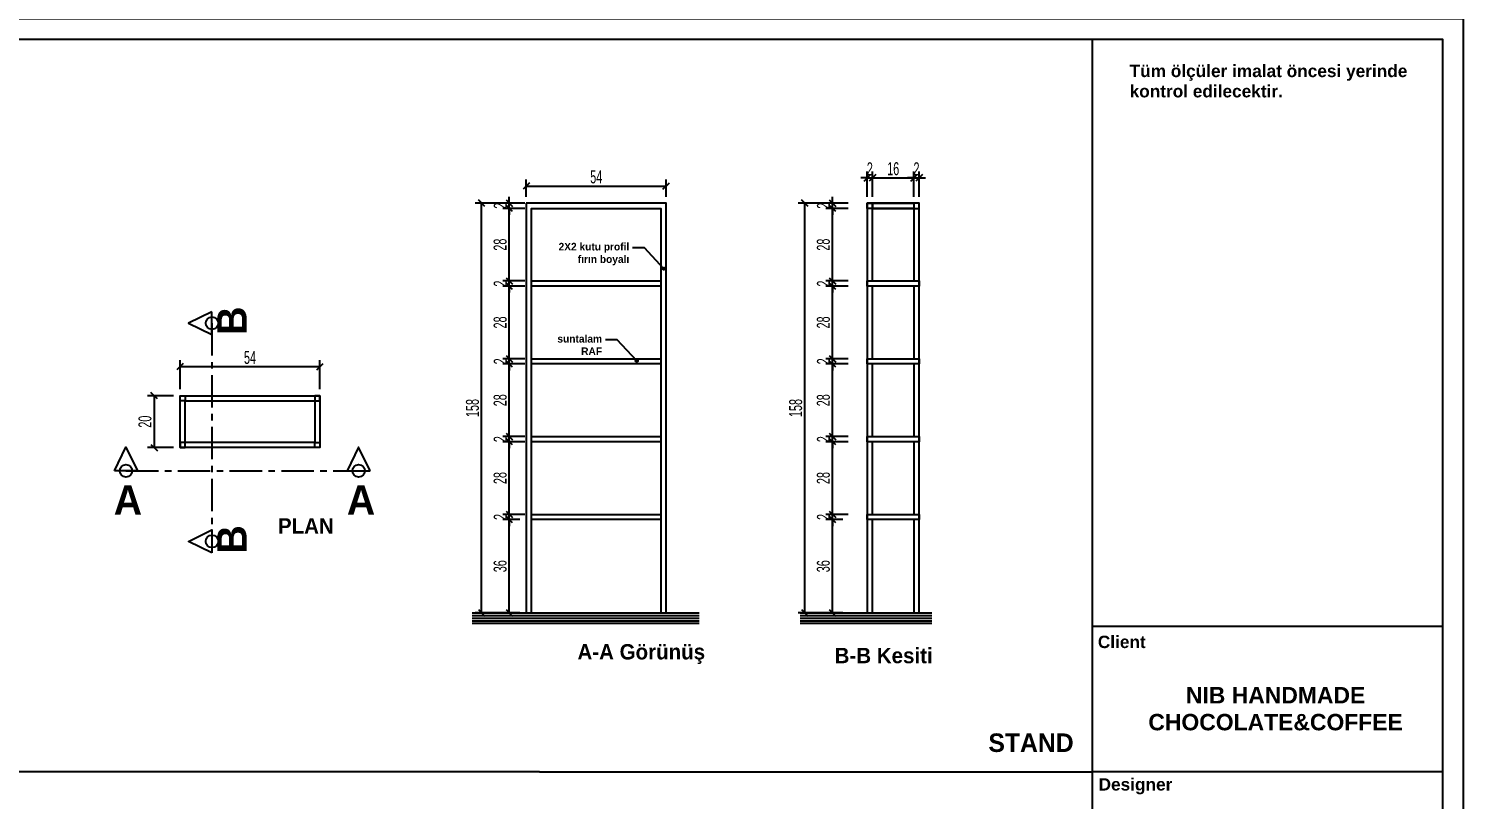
# Model space of a CAD drawing. Header units: millimetres. Extents: x 933584 to 974011, y 4545988 to 4553664.
# Drawn here: x 968787 to 969341, y 4551354 to 4551651 of the extents above; entities that cross this region are included whole.
import ezdxf

# ---------------------------------------------------------------- set-up
doc = ezdxf.new("R2010")
doc.units = ezdxf.units.MM
doc.header["$PDMODE"] = 35
doc.linetypes.add('CENTER', pattern=[2, 1.25, -0.25, 0.25, -0.25])
doc.linetypes.add('HIDDEN', pattern=[9.525, 6.35, -3.175])
doc.layers.get('0').update_dxf_attribs({"color": 255})
doc.layers.get('Defpoints').update_dxf_attribs({"color": 8})
for name, color, linetype in [('0-DMS-50', 143, 'Continuous'), ('0-LNS-VLF', 11, 'Continuous'), ('0-TXT-NRS', 6, 'Continuous'), ('0-TXT-XBX_20', 3, 'Continuous')]:
    doc.layers.add(name, color=color, linetype=linetype)
doc.styles.add('Century Gothic_B_3', font='GOTHICB.TTF', dxfattribs={"height": 4})
doc.styles.add('dim_romans_50', font='swissl.ttf', dxfattribs={"width": 0.6, "height": 5})
doc.dimstyles.new('ONK_dim 1_50', dxfattribs={"dimscale": 5, "dimtxt": 4, "dimasz": 0.5, "dimexe": 0.5, "dimexo": 0.5, "dimgap": 0.2, "dimtad": 1, "dimdec": 1, "dimrnd": 0.5, "dimzin": 9, "dimtxsty": 'dim_romans_50', "dimblk": 'OBLIQUE', "dimcen": 1, "dimclre": 256, "dimclrt": 256, "dimazin": 2, "dimtfac": 1, "dimtdec": 1, "dimtix": 1, "dimtmove": 2, "dimatfit": 3, "dimldrblk": 'OBLIQUE', "dimfxl": 3, "dimfxlon": 1, "dimarcsym": 0})

# ---------------------------------------------------------------- blocks, each defined once
blk = doc.blocks.new('_Oblique')
at = {"color": 0, "linetype": 'ByBlock', "lineweight": -2}
blk.add_line((-0.5, -0.5), (0.5, 0.5), dxfattribs=at)
blk = doc.blocks.new('*D2577')
at = {"layer": '0-DMS-50', "lineweight": -2}
for p, q in [((968845.79, 4551512.37), (968845.79, 4551523.6)), ((968899.79, 4551512.37), (968899.79, 4551523.6))]:
    blk.add_line(p, q, dxfattribs=at)
at = {"layer": '0-DMS-50', "color": 0, "lineweight": -2}
blk.add_line((968845.79, 4551521.1), (968899.79, 4551521.1), dxfattribs=at)
at = {"layer": 'Defpoints', "color": 0}
for p in [(968899.79, 4551521.1), (968845.79, 4551509.87), (968899.79, 4551509.87)]:
    blk.add_point(p, dxfattribs=at)
at = {"layer": '0-DMS-50', "color": 0, "linetype": 'ByBlock', "lineweight": -2, "xscale": 2.5, "yscale": 2.5, "zscale": 2.5, "rotation": 180}
blk.add_blockref('_Oblique', (968845.79, 4551521.1), dxfattribs=at)
at = {"layer": '0-DMS-50', "color": 0, "linetype": 'ByBlock', "lineweight": -2, "xscale": 2.5, "yscale": 2.5, "zscale": 2.5}
blk.add_blockref('_Oblique', (968899.79, 4551521.1), dxfattribs=at)
at = {"layer": '0-DMS-50', "insert": (968872.79, 4551524.6), "char_height": 5, "attachment_point": 5, "style": 'dim_romans_50'}
blk.add_mtext('54', dxfattribs=at)
blk = doc.blocks.new('*D2578')
at = {"layer": '0-DMS-50', "lineweight": -2}
for p, q in [((968843.29, 4551509.87), (968833.28, 4551509.87)), ((968843.29, 4551489.87), (968833.28, 4551489.87))]:
    blk.add_line(p, q, dxfattribs=at)
at = {"layer": '0-DMS-50', "color": 0, "lineweight": -2}
blk.add_line((968835.78, 4551509.87), (968835.78, 4551489.87), dxfattribs=at)
at = {"layer": 'Defpoints', "color": 0}
for p in [(968845.79, 4551509.87), (968835.78, 4551489.87), (968845.79, 4551489.87)]:
    blk.add_point(p, dxfattribs=at)
at = {"layer": '0-DMS-50', "color": 0, "linetype": 'ByBlock', "lineweight": -2, "xscale": 2.5, "yscale": 2.5, "zscale": 2.5}
for p, rotation in [((968835.78, 4551509.87), 90), ((968835.78, 4551489.87), 270)]:
    blk.add_blockref('_Oblique', p, dxfattribs=dict(at, rotation=rotation))
at = {"layer": '0-DMS-50', "insert": (968832.28, 4551499.87), "char_height": 5, "attachment_point": 5, "rotation": 90, "style": 'dim_romans_50'}
blk.add_mtext('20', dxfattribs=at)
blk = doc.blocks.new('*D2579')
at = {"layer": '0-DMS-50', "lineweight": -2}
for p, q in [((968976.9, 4551584.13), (968959.67, 4551584.13)), ((968976.9, 4551426.13), (968959.67, 4551426.13))]:
    blk.add_line(p, q, dxfattribs=at)
at = {"layer": '0-DMS-50', "color": 0, "lineweight": -2}
blk.add_line((968962.17, 4551426.13), (968962.17, 4551584.13), dxfattribs=at)
at = {"layer": 'Defpoints', "color": 0}
for p in [(968962.17, 4551584.13), (968979.4, 4551584.13), (968979.4, 4551426.13)]:
    blk.add_point(p, dxfattribs=at)
at = {"layer": '0-DMS-50', "color": 0, "linetype": 'ByBlock', "lineweight": -2, "xscale": 2.5, "yscale": 2.5, "zscale": 2.5}
for p, rotation in [((968962.17, 4551584.13), 90), ((968962.17, 4551426.13), 270)]:
    blk.add_blockref('_Oblique', p, dxfattribs=dict(at, rotation=rotation))
at = {"layer": '0-DMS-50', "insert": (968958.67, 4551505.13), "char_height": 5, "attachment_point": 5, "rotation": 90, "style": 'dim_romans_50'}
blk.add_mtext('158', dxfattribs=at)
blk = doc.blocks.new('*D2580')
at = {"layer": '0-DMS-50', "lineweight": -2}
for p, q in [((968976.9, 4551462.13), (968970.34, 4551462.13)), ((968976.9, 4551426.13), (968970.34, 4551426.13))]:
    blk.add_line(p, q, dxfattribs=at)
at = {"layer": '0-DMS-50', "color": 0, "lineweight": -2}
blk.add_line((968972.84, 4551426.13), (968972.84, 4551462.13), dxfattribs=at)
at = {"layer": 'Defpoints', "color": 0}
for p in [(968972.84, 4551462.13), (968979.4, 4551462.13), (968979.4, 4551426.13)]:
    blk.add_point(p, dxfattribs=at)
at = {"layer": '0-DMS-50', "color": 0, "linetype": 'ByBlock', "lineweight": -2, "xscale": 2.5, "yscale": 2.5, "zscale": 2.5}
for p, rotation in [((968972.84, 4551462.13), 90), ((968972.84, 4551426.13), 270)]:
    blk.add_blockref('_Oblique', p, dxfattribs=dict(at, rotation=rotation))
at = {"layer": '0-DMS-50', "insert": (968969.34, 4551444.13), "char_height": 5, "attachment_point": 5, "rotation": 90, "style": 'dim_romans_50'}
blk.add_mtext('36', dxfattribs=at)
blk = doc.blocks.new('*D2581')
at = {"layer": '0-DMS-50', "lineweight": -2}
for p, q in [((968978.9, 4551464.13), (968970.34, 4551464.13)), ((968976.9, 4551462.13), (968970.34, 4551462.13))]:
    blk.add_line(p, q, dxfattribs=at)
at = {"layer": '0-DMS-50', "color": 0, "lineweight": -2}
for p, q in [((968972.84, 4551464.13), (968972.84, 4551466.63)), ((968972.84, 4551462.13), (968972.84, 4551464.13)), ((968972.84, 4551462.13), (968972.84, 4551459.63))]:
    blk.add_line(p, q, dxfattribs=at)
at = {"layer": 'Defpoints', "color": 0}
for p in [(968972.84, 4551464.13), (968981.4, 4551464.13), (968979.4, 4551462.13)]:
    blk.add_point(p, dxfattribs=at)
at = {"layer": '0-DMS-50', "color": 0, "linetype": 'ByBlock', "lineweight": -2, "xscale": 2.5, "yscale": 2.5, "zscale": 2.5}
for p, rotation in [((968972.84, 4551464.13), 270), ((968972.84, 4551462.13), 90)]:
    blk.add_blockref('_Oblique', p, dxfattribs=dict(at, rotation=rotation))
at = {"layer": '0-DMS-50', "insert": (968969.34, 4551463.13), "char_height": 5, "attachment_point": 5, "rotation": 90, "style": 'dim_romans_50'}
blk.add_mtext('2', dxfattribs=at)
blk = doc.blocks.new('*D2582')
at = {"layer": '0-DMS-50', "lineweight": -2}
for p, q in [((968978.9, 4551492.13), (968970.34, 4551492.13)), ((968978.9, 4551464.13), (968970.34, 4551464.13))]:
    blk.add_line(p, q, dxfattribs=at)
at = {"layer": '0-DMS-50', "color": 0, "lineweight": -2}
blk.add_line((968972.84, 4551464.13), (968972.84, 4551492.13), dxfattribs=at)
at = {"layer": 'Defpoints', "color": 0}
for p in [(968972.84, 4551492.13), (968981.4, 4551492.13), (968981.4, 4551464.13)]:
    blk.add_point(p, dxfattribs=at)
at = {"layer": '0-DMS-50', "color": 0, "linetype": 'ByBlock', "lineweight": -2, "xscale": 2.5, "yscale": 2.5, "zscale": 2.5}
for p, rotation in [((968972.84, 4551492.13), 90), ((968972.84, 4551464.13), 270)]:
    blk.add_blockref('_Oblique', p, dxfattribs=dict(at, rotation=rotation))
at = {"layer": '0-DMS-50', "insert": (968969.34, 4551478.13), "char_height": 5, "attachment_point": 5, "rotation": 90, "style": 'dim_romans_50'}
blk.add_mtext('28', dxfattribs=at)
blk = doc.blocks.new('*D2583')
at = {"layer": '0-DMS-50', "color": 0, "lineweight": -2}
for p, q in [((968972.84, 4551494.13), (968972.84, 4551496.63)), ((968972.84, 4551492.13), (968972.84, 4551494.13)), ((968972.84, 4551492.13), (968972.84, 4551489.63))]:
    blk.add_line(p, q, dxfattribs=at)
at = {"layer": '0-DMS-50', "lineweight": -2}
for p, q in [((968978.9, 4551494.13), (968970.34, 4551494.13)), ((968978.9, 4551492.13), (968970.34, 4551492.13))]:
    blk.add_line(p, q, dxfattribs=at)
at = {"layer": 'Defpoints', "color": 0}
for p in [(968972.84, 4551494.13), (968981.4, 4551494.13), (968981.4, 4551492.13)]:
    blk.add_point(p, dxfattribs=at)
at = {"layer": '0-DMS-50', "color": 0, "linetype": 'ByBlock', "lineweight": -2, "xscale": 2.5, "yscale": 2.5, "zscale": 2.5}
for p, rotation in [((968972.84, 4551494.13), 270), ((968972.84, 4551492.13), 90)]:
    blk.add_blockref('_Oblique', p, dxfattribs=dict(at, rotation=rotation))
at = {"layer": '0-DMS-50', "insert": (968969.34, 4551493.13), "char_height": 5, "attachment_point": 5, "rotation": 90, "style": 'dim_romans_50'}
blk.add_mtext('2', dxfattribs=at)
blk = doc.blocks.new('*D2584')
at = {"layer": '0-DMS-50', "lineweight": -2}
for p, q in [((968978.9, 4551522.13), (968970.34, 4551522.13)), ((968978.9, 4551494.13), (968970.34, 4551494.13))]:
    blk.add_line(p, q, dxfattribs=at)
at = {"layer": '0-DMS-50', "color": 0, "lineweight": -2}
blk.add_line((968972.84, 4551494.13), (968972.84, 4551522.13), dxfattribs=at)
at = {"layer": 'Defpoints', "color": 0}
for p in [(968972.84, 4551522.13), (968981.4, 4551522.13), (968981.4, 4551494.13)]:
    blk.add_point(p, dxfattribs=at)
at = {"layer": '0-DMS-50', "color": 0, "linetype": 'ByBlock', "lineweight": -2, "xscale": 2.5, "yscale": 2.5, "zscale": 2.5}
for p, rotation in [((968972.84, 4551522.13), 90), ((968972.84, 4551494.13), 270)]:
    blk.add_blockref('_Oblique', p, dxfattribs=dict(at, rotation=rotation))
at = {"layer": '0-DMS-50', "insert": (968969.34, 4551508.13), "char_height": 5, "attachment_point": 5, "rotation": 90, "style": 'dim_romans_50'}
blk.add_mtext('28', dxfattribs=at)
blk = doc.blocks.new('*D2585')
at = {"layer": '0-DMS-50', "lineweight": -2}
for p, q in [((968978.9, 4551524.13), (968970.34, 4551524.13)), ((968978.9, 4551522.13), (968970.34, 4551522.13))]:
    blk.add_line(p, q, dxfattribs=at)
at = {"layer": '0-DMS-50', "color": 0, "lineweight": -2}
for p, q in [((968972.84, 4551524.13), (968972.84, 4551526.63)), ((968972.84, 4551522.13), (968972.84, 4551524.13)), ((968972.84, 4551522.13), (968972.84, 4551519.63))]:
    blk.add_line(p, q, dxfattribs=at)
at = {"layer": 'Defpoints', "color": 0}
for p in [(968972.84, 4551524.13), (968981.4, 4551524.13), (968981.4, 4551522.13)]:
    blk.add_point(p, dxfattribs=at)
at = {"layer": '0-DMS-50', "color": 0, "linetype": 'ByBlock', "lineweight": -2, "xscale": 2.5, "yscale": 2.5, "zscale": 2.5}
for p, rotation in [((968972.84, 4551524.13), 270), ((968972.84, 4551522.13), 90)]:
    blk.add_blockref('_Oblique', p, dxfattribs=dict(at, rotation=rotation))
at = {"layer": '0-DMS-50', "insert": (968969.34, 4551523.13), "char_height": 5, "attachment_point": 5, "rotation": 90, "style": 'dim_romans_50'}
blk.add_mtext('2', dxfattribs=at)
blk = doc.blocks.new('*D2586')
at = {"layer": '0-DMS-50', "lineweight": -2}
for p, q in [((968978.9, 4551552.13), (968970.34, 4551552.13)), ((968978.9, 4551524.13), (968970.34, 4551524.13))]:
    blk.add_line(p, q, dxfattribs=at)
at = {"layer": '0-DMS-50', "color": 0, "lineweight": -2}
blk.add_line((968972.84, 4551524.13), (968972.84, 4551552.13), dxfattribs=at)
at = {"layer": 'Defpoints', "color": 0}
for p in [(968972.84, 4551552.13), (968981.4, 4551552.13), (968981.4, 4551524.13)]:
    blk.add_point(p, dxfattribs=at)
at = {"layer": '0-DMS-50', "color": 0, "linetype": 'ByBlock', "lineweight": -2, "xscale": 2.5, "yscale": 2.5, "zscale": 2.5}
for p, rotation in [((968972.84, 4551552.13), 90), ((968972.84, 4551524.13), 270)]:
    blk.add_blockref('_Oblique', p, dxfattribs=dict(at, rotation=rotation))
at = {"layer": '0-DMS-50', "insert": (968969.34, 4551538.13), "char_height": 5, "attachment_point": 5, "rotation": 90, "style": 'dim_romans_50'}
blk.add_mtext('28', dxfattribs=at)
blk = doc.blocks.new('*D2587')
at = {"layer": '0-DMS-50', "color": 0, "lineweight": -2}
for p, q in [((968972.84, 4551554.13), (968972.84, 4551556.63)), ((968972.84, 4551552.13), (968972.84, 4551554.13)), ((968972.84, 4551552.13), (968972.84, 4551549.63))]:
    blk.add_line(p, q, dxfattribs=at)
at = {"layer": '0-DMS-50', "lineweight": -2}
for p, q in [((968978.9, 4551554.13), (968970.34, 4551554.13)), ((968978.9, 4551552.13), (968970.34, 4551552.13))]:
    blk.add_line(p, q, dxfattribs=at)
at = {"layer": 'Defpoints', "color": 0}
for p in [(968972.84, 4551554.13), (968981.4, 4551554.13), (968981.4, 4551552.13)]:
    blk.add_point(p, dxfattribs=at)
at = {"layer": '0-DMS-50', "color": 0, "linetype": 'ByBlock', "lineweight": -2, "xscale": 2.5, "yscale": 2.5, "zscale": 2.5}
for p, rotation in [((968972.84, 4551554.13), 270), ((968972.84, 4551552.13), 90)]:
    blk.add_blockref('_Oblique', p, dxfattribs=dict(at, rotation=rotation))
at = {"layer": '0-DMS-50', "insert": (968969.34, 4551553.13), "char_height": 5, "attachment_point": 5, "rotation": 90, "style": 'dim_romans_50'}
blk.add_mtext('2', dxfattribs=at)
blk = doc.blocks.new('*D2588')
at = {"layer": '0-DMS-50', "lineweight": -2}
for p, q in [((968978.9, 4551582.13), (968970.34, 4551582.13)), ((968978.9, 4551554.13), (968970.34, 4551554.13))]:
    blk.add_line(p, q, dxfattribs=at)
at = {"layer": '0-DMS-50', "color": 0, "lineweight": -2}
blk.add_line((968972.84, 4551554.13), (968972.84, 4551582.13), dxfattribs=at)
at = {"layer": 'Defpoints', "color": 0}
for p in [(968972.84, 4551582.13), (968981.4, 4551582.13), (968981.4, 4551554.13)]:
    blk.add_point(p, dxfattribs=at)
at = {"layer": '0-DMS-50', "color": 0, "linetype": 'ByBlock', "lineweight": -2, "xscale": 2.5, "yscale": 2.5, "zscale": 2.5}
for p, rotation in [((968972.84, 4551582.13), 90), ((968972.84, 4551554.13), 270)]:
    blk.add_blockref('_Oblique', p, dxfattribs=dict(at, rotation=rotation))
at = {"layer": '0-DMS-50', "insert": (968969.34, 4551568.13), "char_height": 5, "attachment_point": 5, "rotation": 90, "style": 'dim_romans_50'}
blk.add_mtext('28', dxfattribs=at)
blk = doc.blocks.new('*D2589')
at = {"layer": '0-DMS-50', "color": 0, "lineweight": -2}
for p, q in [((968972.84, 4551584.13), (968972.84, 4551586.63)), ((968972.84, 4551582.13), (968972.84, 4551584.13)), ((968972.84, 4551582.13), (968972.84, 4551579.63))]:
    blk.add_line(p, q, dxfattribs=at)
at = {"layer": '0-DMS-50', "lineweight": -2}
for p, q in [((968978.9, 4551584.13), (968970.34, 4551584.13)), ((968978.9, 4551582.13), (968970.34, 4551582.13))]:
    blk.add_line(p, q, dxfattribs=at)
at = {"layer": 'Defpoints', "color": 0}
for p in [(968972.84, 4551584.13), (968981.4, 4551584.13), (968981.4, 4551582.13)]:
    blk.add_point(p, dxfattribs=at)
at = {"layer": '0-DMS-50', "color": 0, "linetype": 'ByBlock', "lineweight": -2, "xscale": 2.5, "yscale": 2.5, "zscale": 2.5}
for p, rotation in [((968972.84, 4551584.13), 270), ((968972.84, 4551582.13), 90)]:
    blk.add_blockref('_Oblique', p, dxfattribs=dict(at, rotation=rotation))
at = {"layer": '0-DMS-50', "insert": (968969.34, 4551583.13), "char_height": 5, "attachment_point": 5, "rotation": 90, "style": 'dim_romans_50'}
blk.add_mtext('2', dxfattribs=at)
blk = doc.blocks.new('*D2590')
at = {"layer": '0-DMS-50', "lineweight": -2}
for p, q in [((969101.64, 4551584.13), (969084.4, 4551584.13)), ((969101.64, 4551426.13), (969084.4, 4551426.13))]:
    blk.add_line(p, q, dxfattribs=at)
at = {"layer": '0-DMS-50', "color": 0, "lineweight": -2}
blk.add_line((969086.9, 4551426.13), (969086.9, 4551584.13), dxfattribs=at)
at = {"layer": 'Defpoints', "color": 0}
for p in [(969086.9, 4551584.13), (969104.14, 4551584.13), (969104.14, 4551426.13)]:
    blk.add_point(p, dxfattribs=at)
at = {"layer": '0-DMS-50', "color": 0, "linetype": 'ByBlock', "lineweight": -2, "xscale": 2.5, "yscale": 2.5, "zscale": 2.5}
for p, rotation in [((969086.9, 4551584.13), 90), ((969086.9, 4551426.13), 270)]:
    blk.add_blockref('_Oblique', p, dxfattribs=dict(at, rotation=rotation))
at = {"layer": '0-DMS-50', "insert": (969083.4, 4551505.13), "char_height": 5, "attachment_point": 5, "rotation": 90, "style": 'dim_romans_50'}
blk.add_mtext('158', dxfattribs=at)
blk = doc.blocks.new('*D2591')
at = {"layer": '0-DMS-50', "lineweight": -2}
for p, q in [((969101.64, 4551462.13), (969095.08, 4551462.13)), ((969101.64, 4551426.13), (969095.08, 4551426.13))]:
    blk.add_line(p, q, dxfattribs=at)
at = {"layer": '0-DMS-50', "color": 0, "lineweight": -2}
blk.add_line((969097.58, 4551426.13), (969097.58, 4551462.13), dxfattribs=at)
at = {"layer": 'Defpoints', "color": 0}
for p in [(969097.58, 4551462.13), (969104.14, 4551462.13), (969104.14, 4551426.13)]:
    blk.add_point(p, dxfattribs=at)
at = {"layer": '0-DMS-50', "color": 0, "linetype": 'ByBlock', "lineweight": -2, "xscale": 2.5, "yscale": 2.5, "zscale": 2.5}
for p, rotation in [((969097.58, 4551462.13), 90), ((969097.58, 4551426.13), 270)]:
    blk.add_blockref('_Oblique', p, dxfattribs=dict(at, rotation=rotation))
at = {"layer": '0-DMS-50', "insert": (969094.08, 4551444.13), "char_height": 5, "attachment_point": 5, "rotation": 90, "style": 'dim_romans_50'}
blk.add_mtext('36', dxfattribs=at)
blk = doc.blocks.new('*D2592')
at = {"layer": '0-DMS-50', "lineweight": -2}
for p, q in [((969103.64, 4551464.13), (969095.08, 4551464.13)), ((969101.64, 4551462.13), (969095.08, 4551462.13))]:
    blk.add_line(p, q, dxfattribs=at)
at = {"layer": '0-DMS-50', "color": 0, "lineweight": -2}
for p, q in [((969097.58, 4551464.13), (969097.58, 4551466.63)), ((969097.58, 4551462.13), (969097.58, 4551464.13)), ((969097.58, 4551462.13), (969097.58, 4551459.63))]:
    blk.add_line(p, q, dxfattribs=at)
at = {"layer": 'Defpoints', "color": 0}
for p in [(969097.58, 4551464.13), (969106.14, 4551464.13), (969104.14, 4551462.13)]:
    blk.add_point(p, dxfattribs=at)
at = {"layer": '0-DMS-50', "color": 0, "linetype": 'ByBlock', "lineweight": -2, "xscale": 2.5, "yscale": 2.5, "zscale": 2.5}
for p, rotation in [((969097.58, 4551464.13), 270), ((969097.58, 4551462.13), 90)]:
    blk.add_blockref('_Oblique', p, dxfattribs=dict(at, rotation=rotation))
at = {"layer": '0-DMS-50', "insert": (969094.08, 4551463.13), "char_height": 5, "attachment_point": 5, "rotation": 90, "style": 'dim_romans_50'}
blk.add_mtext('2', dxfattribs=at)
blk = doc.blocks.new('*D2593')
at = {"layer": '0-DMS-50', "lineweight": -2}
for p, q in [((969103.64, 4551492.13), (969095.08, 4551492.13)), ((969103.64, 4551464.13), (969095.08, 4551464.13))]:
    blk.add_line(p, q, dxfattribs=at)
at = {"layer": '0-DMS-50', "color": 0, "lineweight": -2}
blk.add_line((969097.58, 4551464.13), (969097.58, 4551492.13), dxfattribs=at)
at = {"layer": 'Defpoints', "color": 0}
for p in [(969097.58, 4551492.13), (969106.14, 4551492.13), (969106.14, 4551464.13)]:
    blk.add_point(p, dxfattribs=at)
at = {"layer": '0-DMS-50', "color": 0, "linetype": 'ByBlock', "lineweight": -2, "xscale": 2.5, "yscale": 2.5, "zscale": 2.5}
for p, rotation in [((969097.58, 4551492.13), 90), ((969097.58, 4551464.13), 270)]:
    blk.add_blockref('_Oblique', p, dxfattribs=dict(at, rotation=rotation))
at = {"layer": '0-DMS-50', "insert": (969094.08, 4551478.13), "char_height": 5, "attachment_point": 5, "rotation": 90, "style": 'dim_romans_50'}
blk.add_mtext('28', dxfattribs=at)
blk = doc.blocks.new('*D2594')
at = {"layer": '0-DMS-50', "color": 0, "lineweight": -2}
for p, q in [((969097.58, 4551494.13), (969097.58, 4551496.63)), ((969097.58, 4551492.13), (969097.58, 4551494.13)), ((969097.58, 4551492.13), (969097.58, 4551489.63))]:
    blk.add_line(p, q, dxfattribs=at)
at = {"layer": '0-DMS-50', "lineweight": -2}
for p, q in [((969103.64, 4551494.13), (969095.08, 4551494.13)), ((969103.64, 4551492.13), (969095.08, 4551492.13))]:
    blk.add_line(p, q, dxfattribs=at)
at = {"layer": 'Defpoints', "color": 0}
for p in [(969097.58, 4551494.13), (969106.14, 4551494.13), (969106.14, 4551492.13)]:
    blk.add_point(p, dxfattribs=at)
at = {"layer": '0-DMS-50', "color": 0, "linetype": 'ByBlock', "lineweight": -2, "xscale": 2.5, "yscale": 2.5, "zscale": 2.5}
for p, rotation in [((969097.58, 4551494.13), 270), ((969097.58, 4551492.13), 90)]:
    blk.add_blockref('_Oblique', p, dxfattribs=dict(at, rotation=rotation))
at = {"layer": '0-DMS-50', "insert": (969094.08, 4551493.13), "char_height": 5, "attachment_point": 5, "rotation": 90, "style": 'dim_romans_50'}
blk.add_mtext('2', dxfattribs=at)
blk = doc.blocks.new('*D2595')
at = {"layer": '0-DMS-50', "lineweight": -2}
for p, q in [((969103.64, 4551522.13), (969095.08, 4551522.13)), ((969103.64, 4551494.13), (969095.08, 4551494.13))]:
    blk.add_line(p, q, dxfattribs=at)
at = {"layer": '0-DMS-50', "color": 0, "lineweight": -2}
blk.add_line((969097.58, 4551494.13), (969097.58, 4551522.13), dxfattribs=at)
at = {"layer": 'Defpoints', "color": 0}
for p in [(969097.58, 4551522.13), (969106.14, 4551522.13), (969106.14, 4551494.13)]:
    blk.add_point(p, dxfattribs=at)
at = {"layer": '0-DMS-50', "color": 0, "linetype": 'ByBlock', "lineweight": -2, "xscale": 2.5, "yscale": 2.5, "zscale": 2.5}
for p, rotation in [((969097.58, 4551522.13), 90), ((969097.58, 4551494.13), 270)]:
    blk.add_blockref('_Oblique', p, dxfattribs=dict(at, rotation=rotation))
at = {"layer": '0-DMS-50', "insert": (969094.08, 4551508.13), "char_height": 5, "attachment_point": 5, "rotation": 90, "style": 'dim_romans_50'}
blk.add_mtext('28', dxfattribs=at)
blk = doc.blocks.new('*D2596')
at = {"layer": '0-DMS-50', "lineweight": -2}
for p, q in [((969103.64, 4551524.13), (969095.08, 4551524.13)), ((969103.64, 4551522.13), (969095.08, 4551522.13))]:
    blk.add_line(p, q, dxfattribs=at)
at = {"layer": '0-DMS-50', "color": 0, "lineweight": -2}
for p, q in [((969097.58, 4551524.13), (969097.58, 4551526.63)), ((969097.58, 4551522.13), (969097.58, 4551524.13)), ((969097.58, 4551522.13), (969097.58, 4551519.63))]:
    blk.add_line(p, q, dxfattribs=at)
at = {"layer": 'Defpoints', "color": 0}
for p in [(969097.58, 4551524.13), (969106.14, 4551524.13), (969106.14, 4551522.13)]:
    blk.add_point(p, dxfattribs=at)
at = {"layer": '0-DMS-50', "color": 0, "linetype": 'ByBlock', "lineweight": -2, "xscale": 2.5, "yscale": 2.5, "zscale": 2.5}
for p, rotation in [((969097.58, 4551524.13), 270), ((969097.58, 4551522.13), 90)]:
    blk.add_blockref('_Oblique', p, dxfattribs=dict(at, rotation=rotation))
at = {"layer": '0-DMS-50', "insert": (969094.08, 4551523.13), "char_height": 5, "attachment_point": 5, "rotation": 90, "style": 'dim_romans_50'}
blk.add_mtext('2', dxfattribs=at)
blk = doc.blocks.new('*D2597')
at = {"layer": '0-DMS-50', "lineweight": -2}
for p, q in [((969103.64, 4551552.13), (969095.08, 4551552.13)), ((969103.64, 4551524.13), (969095.08, 4551524.13))]:
    blk.add_line(p, q, dxfattribs=at)
at = {"layer": '0-DMS-50', "color": 0, "lineweight": -2}
blk.add_line((969097.58, 4551524.13), (969097.58, 4551552.13), dxfattribs=at)
at = {"layer": 'Defpoints', "color": 0}
for p in [(969097.58, 4551552.13), (969106.14, 4551552.13), (969106.14, 4551524.13)]:
    blk.add_point(p, dxfattribs=at)
at = {"layer": '0-DMS-50', "color": 0, "linetype": 'ByBlock', "lineweight": -2, "xscale": 2.5, "yscale": 2.5, "zscale": 2.5}
for p, rotation in [((969097.58, 4551552.13), 90), ((969097.58, 4551524.13), 270)]:
    blk.add_blockref('_Oblique', p, dxfattribs=dict(at, rotation=rotation))
at = {"layer": '0-DMS-50', "insert": (969094.08, 4551538.13), "char_height": 5, "attachment_point": 5, "rotation": 90, "style": 'dim_romans_50'}
blk.add_mtext('28', dxfattribs=at)
blk = doc.blocks.new('*D2598')
at = {"layer": '0-DMS-50', "color": 0, "lineweight": -2}
for p, q in [((969097.58, 4551554.13), (969097.58, 4551556.63)), ((969097.58, 4551552.13), (969097.58, 4551554.13)), ((969097.58, 4551552.13), (969097.58, 4551549.63))]:
    blk.add_line(p, q, dxfattribs=at)
at = {"layer": '0-DMS-50', "lineweight": -2}
for p, q in [((969103.64, 4551554.13), (969095.08, 4551554.13)), ((969103.64, 4551552.13), (969095.08, 4551552.13))]:
    blk.add_line(p, q, dxfattribs=at)
at = {"layer": 'Defpoints', "color": 0}
for p in [(969097.58, 4551554.13), (969106.14, 4551554.13), (969106.14, 4551552.13)]:
    blk.add_point(p, dxfattribs=at)
at = {"layer": '0-DMS-50', "color": 0, "linetype": 'ByBlock', "lineweight": -2, "xscale": 2.5, "yscale": 2.5, "zscale": 2.5}
for p, rotation in [((969097.58, 4551554.13), 270), ((969097.58, 4551552.13), 90)]:
    blk.add_blockref('_Oblique', p, dxfattribs=dict(at, rotation=rotation))
at = {"layer": '0-DMS-50', "insert": (969094.08, 4551553.13), "char_height": 5, "attachment_point": 5, "rotation": 90, "style": 'dim_romans_50'}
blk.add_mtext('2', dxfattribs=at)
blk = doc.blocks.new('*D2599')
at = {"layer": '0-DMS-50', "lineweight": -2}
for p, q in [((969103.64, 4551582.13), (969095.08, 4551582.13)), ((969103.64, 4551554.13), (969095.08, 4551554.13))]:
    blk.add_line(p, q, dxfattribs=at)
at = {"layer": '0-DMS-50', "color": 0, "lineweight": -2}
blk.add_line((969097.58, 4551554.13), (969097.58, 4551582.13), dxfattribs=at)
at = {"layer": 'Defpoints', "color": 0}
for p in [(969097.58, 4551582.13), (969106.14, 4551582.13), (969106.14, 4551554.13)]:
    blk.add_point(p, dxfattribs=at)
at = {"layer": '0-DMS-50', "color": 0, "linetype": 'ByBlock', "lineweight": -2, "xscale": 2.5, "yscale": 2.5, "zscale": 2.5}
for p, rotation in [((969097.58, 4551582.13), 90), ((969097.58, 4551554.13), 270)]:
    blk.add_blockref('_Oblique', p, dxfattribs=dict(at, rotation=rotation))
at = {"layer": '0-DMS-50', "insert": (969094.08, 4551568.13), "char_height": 5, "attachment_point": 5, "rotation": 90, "style": 'dim_romans_50'}
blk.add_mtext('28', dxfattribs=at)
blk = doc.blocks.new('*D2600')
at = {"layer": '0-DMS-50', "color": 0, "lineweight": -2}
for p, q in [((969097.58, 4551584.13), (969097.58, 4551586.63)), ((969097.58, 4551582.13), (969097.58, 4551584.13)), ((969097.58, 4551582.13), (969097.58, 4551579.63))]:
    blk.add_line(p, q, dxfattribs=at)
at = {"layer": '0-DMS-50', "lineweight": -2}
for p, q in [((969103.64, 4551584.13), (969095.08, 4551584.13)), ((969103.64, 4551582.13), (969095.08, 4551582.13))]:
    blk.add_line(p, q, dxfattribs=at)
at = {"layer": 'Defpoints', "color": 0}
for p in [(969097.58, 4551584.13), (969106.14, 4551584.13), (969106.14, 4551582.13)]:
    blk.add_point(p, dxfattribs=at)
at = {"layer": '0-DMS-50', "color": 0, "linetype": 'ByBlock', "lineweight": -2, "xscale": 2.5, "yscale": 2.5, "zscale": 2.5}
for p, rotation in [((969097.58, 4551584.13), 270), ((969097.58, 4551582.13), 90)]:
    blk.add_blockref('_Oblique', p, dxfattribs=dict(at, rotation=rotation))
at = {"layer": '0-DMS-50', "insert": (969094.08, 4551583.13), "char_height": 5, "attachment_point": 5, "rotation": 90, "style": 'dim_romans_50'}
blk.add_mtext('2', dxfattribs=at)
blk = doc.blocks.new('*D2601')
at = {"layer": '0-DMS-50', "lineweight": -2}
for p, q in [((968979.4, 4551586.63), (968979.4, 4551593.23)), ((969033.4, 4551586.63), (969033.4, 4551593.23))]:
    blk.add_line(p, q, dxfattribs=at)
at = {"layer": '0-DMS-50', "color": 0, "lineweight": -2}
blk.add_line((968979.4, 4551590.73), (969033.4, 4551590.73), dxfattribs=at)
at = {"layer": 'Defpoints', "color": 0}
for p in [(969033.4, 4551590.73), (968979.4, 4551584.13), (969033.4, 4551584.13)]:
    blk.add_point(p, dxfattribs=at)
at = {"layer": '0-DMS-50', "color": 0, "linetype": 'ByBlock', "lineweight": -2, "xscale": 2.5, "yscale": 2.5, "zscale": 2.5, "rotation": 180}
blk.add_blockref('_Oblique', (968979.4, 4551590.73), dxfattribs=at)
at = {"layer": '0-DMS-50', "color": 0, "linetype": 'ByBlock', "lineweight": -2, "xscale": 2.5, "yscale": 2.5, "zscale": 2.5}
blk.add_blockref('_Oblique', (969033.4, 4551590.73), dxfattribs=at)
at = {"layer": '0-DMS-50', "insert": (969006.4, 4551594.23), "char_height": 5, "attachment_point": 5, "style": 'dim_romans_50'}
blk.add_mtext('54', dxfattribs=at)
blk = doc.blocks.new('*D2602')
at = {"layer": '0-DMS-50', "lineweight": -2}
for p, q in [((969111.01, 4551586.63), (969111.01, 4551596.39)), ((969113.01, 4551586.63), (969113.01, 4551596.39))]:
    blk.add_line(p, q, dxfattribs=at)
at = {"layer": '0-DMS-50', "color": 0, "lineweight": -2}
for p, q in [((969111.01, 4551593.89), (969108.51, 4551593.89)), ((969111.01, 4551593.89), (969113.01, 4551593.89)), ((969113.01, 4551593.89), (969115.51, 4551593.89))]:
    blk.add_line(p, q, dxfattribs=at)
at = {"layer": 'Defpoints', "color": 0}
for p in [(969113.01, 4551593.89), (969111.01, 4551584.13), (969113.01, 4551584.13)]:
    blk.add_point(p, dxfattribs=at)
at = {"layer": '0-DMS-50', "color": 0, "linetype": 'ByBlock', "lineweight": -2, "xscale": 2.5, "yscale": 2.5, "zscale": 2.5}
blk.add_blockref('_Oblique', (969111.01, 4551593.89), dxfattribs=at)
at = {"layer": '0-DMS-50', "color": 0, "linetype": 'ByBlock', "lineweight": -2, "xscale": 2.5, "yscale": 2.5, "zscale": 2.5, "rotation": 180}
blk.add_blockref('_Oblique', (969113.01, 4551593.89), dxfattribs=at)
at = {"layer": '0-DMS-50', "insert": (969112.01, 4551597.39), "char_height": 5, "attachment_point": 5, "style": 'dim_romans_50'}
blk.add_mtext('2', dxfattribs=at)
blk = doc.blocks.new('*D2603')
at = {"layer": '0-DMS-50', "lineweight": -2}
for p, q in [((969113.01, 4551586.63), (969113.01, 4551596.39)), ((969129.01, 4551586.63), (969129.01, 4551596.39))]:
    blk.add_line(p, q, dxfattribs=at)
at = {"layer": '0-DMS-50', "color": 0, "lineweight": -2}
blk.add_line((969113.01, 4551593.89), (969129.01, 4551593.89), dxfattribs=at)
at = {"layer": 'Defpoints', "color": 0}
for p in [(969129.01, 4551593.89), (969113.01, 4551584.13), (969129.01, 4551584.13)]:
    blk.add_point(p, dxfattribs=at)
at = {"layer": '0-DMS-50', "color": 0, "linetype": 'ByBlock', "lineweight": -2, "xscale": 2.5, "yscale": 2.5, "zscale": 2.5, "rotation": 180}
blk.add_blockref('_Oblique', (969113.01, 4551593.89), dxfattribs=at)
at = {"layer": '0-DMS-50', "color": 0, "linetype": 'ByBlock', "lineweight": -2, "xscale": 2.5, "yscale": 2.5, "zscale": 2.5}
blk.add_blockref('_Oblique', (969129.01, 4551593.89), dxfattribs=at)
at = {"layer": '0-DMS-50', "insert": (969121.01, 4551597.39), "char_height": 5, "attachment_point": 5, "style": 'dim_romans_50'}
blk.add_mtext('16', dxfattribs=at)
blk = doc.blocks.new('*D2604')
at = {"layer": '0-DMS-50', "lineweight": -2}
for p, q in [((969129.01, 4551586.63), (969129.01, 4551596.39)), ((969131.01, 4551586.63), (969131.01, 4551596.39))]:
    blk.add_line(p, q, dxfattribs=at)
at = {"layer": '0-DMS-50', "color": 0, "lineweight": -2}
for p, q in [((969129.01, 4551593.89), (969126.51, 4551593.89)), ((969129.01, 4551593.89), (969131.01, 4551593.89)), ((969131.01, 4551593.89), (969133.51, 4551593.89))]:
    blk.add_line(p, q, dxfattribs=at)
at = {"layer": 'Defpoints', "color": 0}
for p in [(969131.01, 4551593.89), (969129.01, 4551584.13), (969131.01, 4551584.13)]:
    blk.add_point(p, dxfattribs=at)
at = {"layer": '0-DMS-50', "color": 0, "linetype": 'ByBlock', "lineweight": -2, "xscale": 2.5, "yscale": 2.5, "zscale": 2.5}
blk.add_blockref('_Oblique', (969129.01, 4551593.89), dxfattribs=at)
at = {"layer": '0-DMS-50', "color": 0, "linetype": 'ByBlock', "lineweight": -2, "xscale": 2.5, "yscale": 2.5, "zscale": 2.5, "rotation": 180}
blk.add_blockref('_Oblique', (969131.01, 4551593.89), dxfattribs=at)
at = {"layer": '0-DMS-50', "insert": (969130.01, 4551597.39), "char_height": 5, "attachment_point": 5, "style": 'dim_romans_50'}
blk.add_mtext('2', dxfattribs=at)

msp = doc.modelspace()

# ---------------------------------------------------------------- hatches: boundary and pattern name
at = {"layer": '0-LNS-VLF', "linetype": 'HIDDEN', "ltscale": 0.5}
h = msp.add_hatch(color=256, dxfattribs=at)
h.dxf.hatch_style = 1
edge = h.paths.add_edge_path()
edge.add_arc((969032.55, 4551558.85), 0.467, 0, 360)
h = msp.add_hatch(color=256, dxfattribs=at)
h.dxf.hatch_style = 1
edge = h.paths.add_edge_path()
edge.add_arc((969022.06, 4551523.33), 0.467, 0, 360)

# ---------------------------------------------------------------- linework, layer by layer
at = {"color": 0}
for p, q in [((969333.03, 4551420.87), (969197.81, 4551420.87)), ((969333.03, 4551420.87), (969197.81, 4551420.87)), ((969333.03, 4551364.88), (969197.81, 4551364.88)), ((969333.03, 4551364.88), (969197.81, 4551364.88)), ((969333.03, 4551364.88), (969197.81, 4551364.88)), ((969333.03, 4551364.88), (969197.81, 4551364.88))]:
    msp.add_line(p, q, dxfattribs=at)
for points in [[(968501.03, 4551655.4), (969341.03, 4551655.4), (969341.03, 4551055.4), (968501.03, 4551055.4)], [(968509.03, 4551647.4), (969333.03, 4551647.4), (969333.03, 4551063.4), (968509.03, 4551063.4)]]:
    msp.add_lwpolyline(points, close=True, dxfattribs=at)
msp.add_lwpolyline([(969197.81, 4551647.4), (969197.81, 4551063.4)], dxfattribs=at)
for points in [[(968858.11, 4551542.28), (968849.02, 4551537.85), (968858.11, 4551533.43), (968858.11, 4551542.28)], [(968820.51, 4551480.93), (968824.93, 4551490.02), (968829.35, 4551480.93), (968820.51, 4551480.93)], [(968919.12, 4551480.93), (968914.7, 4551490.02), (968910.28, 4551480.93), (968919.12, 4551480.93)], [(968858.11, 4551449.28), (968849.02, 4551453.7), (968858.11, 4551458.13), (968858.11, 4551449.28)], [(968958.5, 4551426.13), (969046.16, 4551426.13)], [(968958.5, 4551425.13), (969046.16, 4551425.13)], [(968958.5, 4551424.13), (969046.16, 4551424.13)], [(969085.11, 4551426.13), (969135.95, 4551426.13)], [(969085.11, 4551425.13), (969135.95, 4551425.13)], [(969085.11, 4551424.13), (969135.95, 4551424.13)], [(968958.5, 4551423.13), (969046.16, 4551423.13)], [(968958.5, 4551422.13), (969046.16, 4551422.13)], [(969085.11, 4551423.13), (969135.95, 4551423.13)], [(969085.11, 4551422.13), (969135.95, 4551422.13)]]:
    msp.add_lwpolyline(points)
at = {"linetype": 'CENTER', "ltscale": 10}
for points in [[(968858.11, 4551537.85), (968858.11, 4551453.7)], [(968824.93, 4551480.93), (968914.7, 4551480.93)]]:
    msp.add_lwpolyline(points, dxfattribs=at)
for centre in [(968858.11, 4551537.85), (968824.93, 4551480.93), (968914.7, 4551480.93), (968858.11, 4551453.7)]:
    msp.add_circle(centre, 2.41)
at = {"layer": '0-DMS-50'}
for points in [[(968979.4, 4551584.13), (968979.4, 4551426.13), (968981.4, 4551426.13), (968981.4, 4551582.13), (969031.4, 4551582.13), (969031.4, 4551426.13), (969033.4, 4551426.13), (969033.4, 4551584.13), (968979.4, 4551584.13)], [(969111.01, 4551584.13), (969111.01, 4551426.13), (969113.01, 4551426.13), (969113.01, 4551462.13)], [(969129.01, 4551462.13), (969129.01, 4551426.13), (969131.01, 4551426.13), (969131.01, 4551584.13), (969111.01, 4551584.13)], [(969113.01, 4551554.13), (969113.01, 4551582.13), (969129.01, 4551582.13), (969129.01, 4551554.13)], [(969113.01, 4551524.13), (969113.01, 4551552.13)], [(969129.01, 4551552.13), (969129.01, 4551524.13)], [(969113.01, 4551494.13), (969113.01, 4551522.13)], [(969129.01, 4551522.13), (969129.01, 4551494.13)], [(969113.01, 4551464.13), (969113.01, 4551492.13)], [(969129.01, 4551492.13), (969129.01, 4551464.13)], [(968984.48, 4551364.88), (968774.42, 4551364.88)], [(968984.48, 4551364.88), (969197.81, 4551364.88)]]:
    msp.add_lwpolyline(points, dxfattribs=at)
for points in [[(968847.79, 4551507.87), (968845.79, 4551507.87), (968845.79, 4551509.87), (968847.79, 4551509.87)], [(968897.79, 4551507.87), (968899.79, 4551507.87), (968899.79, 4551509.87), (968897.79, 4551509.87)], [(968847.79, 4551491.87), (968845.79, 4551491.87), (968845.79, 4551489.87), (968847.79, 4551489.87)], [(968897.79, 4551491.87), (968899.79, 4551491.87), (968899.79, 4551489.87), (968897.79, 4551489.87)]]:
    msp.add_lwpolyline(points, close=True, dxfattribs=at)
at = {"layer": '0-LNS-VLF', "ltscale": 0.5}
for points in [[(969032.55, 4551558.85), (969025.01, 4551566.88), (969020.46, 4551566.88)], [(969022.06, 4551523.33), (969014.52, 4551531.37), (969009.97, 4551531.37)]]:
    msp.add_lwpolyline(points, dxfattribs=at)
at = {"layer": '0-LNS-VLF', "linetype": 'HIDDEN', "ltscale": 0.5}
for centre in [(969032.55, 4551558.85), (969022.06, 4551523.33)]:
    msp.add_circle(centre, 0.467, dxfattribs=at)
at = {"layer": '0-TXT-NRS'}
for points in [[(969113.01, 4551582.13), (969111.01, 4551582.13), (969111.01, 4551584.13), (969113.01, 4551584.13)], [(969113.01, 4551584.13), (969129.01, 4551584.13), (969129.01, 4551582.13), (969113.01, 4551582.13)], [(969129.01, 4551582.13), (969131.01, 4551582.13), (969131.01, 4551584.13), (969129.01, 4551584.13)], [(968981.4, 4551554.13), (969031.4, 4551554.13), (969031.4, 4551552.13), (968981.4, 4551552.13)], [(969111.01, 4551554.13), (969131.01, 4551554.13), (969131.01, 4551552.13), (969111.01, 4551552.13)], [(968981.4, 4551524.13), (969031.4, 4551524.13), (969031.4, 4551522.13), (968981.4, 4551522.13)], [(969111.01, 4551524.13), (969131.01, 4551524.13), (969131.01, 4551522.13), (969111.01, 4551522.13)], [(968847.79, 4551507.87), (968897.79, 4551507.87), (968897.79, 4551491.87), (968847.79, 4551491.87)], [(968981.4, 4551494.13), (969031.4, 4551494.13), (969031.4, 4551492.13), (968981.4, 4551492.13)], [(969111.01, 4551494.13), (969131.01, 4551494.13), (969131.01, 4551492.13), (969111.01, 4551492.13)], [(968981.4, 4551464.13), (969031.4, 4551464.13), (969031.4, 4551462.13), (968981.4, 4551462.13)], [(969111.01, 4551464.13), (969131.01, 4551464.13), (969131.01, 4551462.13), (969111.01, 4551462.13)]]:
    msp.add_lwpolyline(points, close=True, dxfattribs=at)
msp.add_lwpolyline([(968845.79, 4551509.87), (968899.79, 4551509.87), (968899.79, 4551489.87), (968845.79, 4551489.87), (968845.79, 4551509.87)], dxfattribs=at)

# ---------------------------------------------------------------- texts
at = {"color": 0, "attachment_point": 1, "line_spacing_factor": 0.984502, "style": 'Century Gothic_B_3'}
for s, insert, char_height, width in [('\\pxql;{\\fArial|b1|i0|c0|p34;Tüm ölçüler imalat öncesi yerinde kontrol edilecektir.}', (969212.26, 4551637.5), 4.7614, 129.7319), ('\\pxqr;{\\fArial|b1|i0|c0|p34;Client}', (968983.21, 4551417.33), 4.7614, 235.2535), ('\\pxqc;{\\fArial|b1|i0|c0|p34;NIB HANDMADE CHOCOLATE&COFFEE}', (969203.21, 4551397.56), 6.3277, 130.7481), ('\\pxi-2,l3,qr,t3;STAND', (968837.77, 4551379.65), 7.142, 352.8803), ('\\pxqr;{\\fArial|b1|i0|c0|p34;Designer}', (968993.48, 4551362.39), 4.7614, 235.2535)]:
    msp.add_mtext(s, dxfattribs=dict(at, insert=insert, char_height=char_height, width=width))
at = {"linetype": 'CENTER', "ltscale": 10, "char_height": 11.3933, "attachment_point": 3, "rotation": 90, "line_spacing_factor": 0.984502, "style": 'Century Gothic_B_3'}
for insert, width in [((968860.12, 4551937.67), 404.3716), ((968860.12, 4551819.31), 370.3635)]:
    msp.add_mtext('\\pxql;{\\fFranklin Gothic Book|b1|i0|c162|p34;B}', dxfattribs=dict(at, insert=insert, width=width))
at = {"linetype": 'CENTER', "ltscale": 10, "char_height": 11.3933, "attachment_point": 3, "line_spacing_factor": 0.984502, "style": 'Century Gothic_B_3'}
for insert, width in [((969190.54, 4551475.35), 370.3635), ((969308.9, 4551475.35), 398.7555)]:
    msp.add_mtext('\\pxql;{\\fFranklin Gothic Book|b1|i0|c162|p34;A}', dxfattribs=dict(at, insert=insert, width=width))
at = {"layer": '0-LNS-VLF', "linetype": 'HIDDEN', "ltscale": 0.5, "char_height": 2.9364, "width": 95.455, "attachment_point": 1, "line_spacing_factor": 0.984502, "style": 'Century Gothic_B_3'}
for s, insert in [('\\pxqr;{\\fFranklin Gothic Book|b1|i0|c162|p34;2X2 kutu profil\\Pfırın boyalı}', (968923.69, 4551568.83)), ('\\pxqr;{\\fFranklin Gothic Book|b1|i0|c162|p34;suntalam \\PRAF}', (968913.2, 4551533.31))]:
    msp.add_mtext(s, dxfattribs=dict(at, insert=insert))
at = {"layer": '0-TXT-XBX_20', "color": 0, "char_height": 5.9199, "width": 230.6396, "attachment_point": 1, "rotation": 0, "line_spacing_factor": 0.984502, "style": 'Century Gothic_B_3'}
for s, insert in [('\\pxqc;{\\fFranklin Gothic Book|b1|i0|c162|p34;PLAN}', (968779.02, 4551462.64)), ('\\pxqc;{\\fFranklin Gothic Book|b1|i0|c162|p34;A-A Görünüş}', (968908.47, 4551414.09)), ('\\pxqc;{\\fFranklin Gothic Book|b1|i0|c162|p34;B-B Kesiti}', (969002.01, 4551412.64))]:
    msp.add_mtext(s, dxfattribs=dict(at, insert=insert))

# ---------------------------------------------------------------- dimensions: what is measured, and where the dimension line sits
at = {"layer": '0-DMS-50'}
for base, p1, p2, picture, middle in [((969033.4, 4551590.73), (968979.4, 4551584.13), (969033.4, 4551584.13), '*D2601', (969006.4, 4551594.23)), ((969113.01, 4551593.89), (969111.01, 4551584.13), (969113.01, 4551584.13), '*D2602', (969112.01, 4551597.39)), ((969129.01, 4551593.89), (969113.01, 4551584.13), (969129.01, 4551584.13), '*D2603', (969121.01, 4551597.39)), ((969131.01, 4551593.89), (969129.01, 4551584.13), (969131.01, 4551584.13), '*D2604', (969130.01, 4551597.39))]:
    dim = msp.add_linear_dim(base=base, p1=p1, p2=p2, dimstyle='ONK_dim 1_50', dxfattribs=at)
    dim.commit()
    dim.dimension.update_dxf_attribs({"geometry": picture, "text_midpoint": middle})
for p1, p2, distance, picture, middle in [((968979.4, 4551426.13), (968979.4, 4551584.13), 17.24, '*D2579', (968958.67, 4551505.13)), ((969104.14, 4551426.13), (969104.14, 4551584.13), 17.24, '*D2590', (969083.4, 4551505.13)), ((968845.79, 4551509.87), (968899.79, 4551509.87), 11.23, '*D2577', (968872.79, 4551524.6)), ((968845.79, 4551509.87), (968845.79, 4551489.87), -10.01, '*D2578', (968832.28, 4551499.87)), ((968979.4, 4551426.13), (968979.4, 4551462.13), 6.57, '*D2580', (968969.34, 4551444.13)), ((969104.14, 4551426.13), (969104.14, 4551462.13), 6.57, '*D2591', (969094.08, 4551444.13))]:
    dim = msp.add_aligned_dim(p1=p1, p2=p2, distance=distance, dimstyle='ONK_dim 1_50', dxfattribs=at)
    dim.commit()
    dim.dimension.update_dxf_attribs({"geometry": picture, "text_midpoint": middle})
for base, p1, p2, picture, middle in [((968972.84, 4551584.13), (968981.4, 4551582.13), (968981.4, 4551584.13), '*D2589', (968969.34, 4551583.13)), ((969097.58, 4551584.13), (969106.14, 4551582.13), (969106.14, 4551584.13), '*D2600', (969094.08, 4551583.13)), ((968972.84, 4551582.13), (968981.4, 4551554.13), (968981.4, 4551582.13), '*D2588', (968969.34, 4551568.13)), ((969097.58, 4551582.13), (969106.14, 4551554.13), (969106.14, 4551582.13), '*D2599', (969094.08, 4551568.13)), ((968972.84, 4551554.13), (968981.4, 4551552.13), (968981.4, 4551554.13), '*D2587', (968969.34, 4551553.13)), ((969097.58, 4551554.13), (969106.14, 4551552.13), (969106.14, 4551554.13), '*D2598', (969094.08, 4551553.13)), ((968972.84, 4551552.13), (968981.4, 4551524.13), (968981.4, 4551552.13), '*D2586', (968969.34, 4551538.13)), ((969097.58, 4551552.13), (969106.14, 4551524.13), (969106.14, 4551552.13), '*D2597', (969094.08, 4551538.13)), ((968972.84, 4551524.13), (968981.4, 4551522.13), (968981.4, 4551524.13), '*D2585', (968969.34, 4551523.13)), ((968972.84, 4551522.13), (968981.4, 4551494.13), (968981.4, 4551522.13), '*D2584', (968969.34, 4551508.13)), ((969097.58, 4551524.13), (969106.14, 4551522.13), (969106.14, 4551524.13), '*D2596', (969094.08, 4551523.13)), ((969097.58, 4551522.13), (969106.14, 4551494.13), (969106.14, 4551522.13), '*D2595', (969094.08, 4551508.13)), ((968972.84, 4551494.13), (968981.4, 4551492.13), (968981.4, 4551494.13), '*D2583', (968969.34, 4551493.13)), ((969097.58, 4551494.13), (969106.14, 4551492.13), (969106.14, 4551494.13), '*D2594', (969094.08, 4551493.13)), ((968972.84, 4551492.13), (968981.4, 4551464.13), (968981.4, 4551492.13), '*D2582', (968969.34, 4551478.13)), ((969097.58, 4551492.13), (969106.14, 4551464.13), (969106.14, 4551492.13), '*D2593', (969094.08, 4551478.13)), ((968972.84, 4551464.13), (968979.4, 4551462.13), (968981.4, 4551464.13), '*D2581', (968969.34, 4551463.13)), ((969097.58, 4551464.13), (969104.14, 4551462.13), (969106.14, 4551464.13), '*D2592', (969094.08, 4551463.13))]:
    dim = msp.add_linear_dim(base=base, p1=p1, p2=p2, angle=270, dimstyle='ONK_dim 1_50', dxfattribs=at)
    dim.commit()
    dim.dimension.update_dxf_attribs({"geometry": picture, "text_midpoint": middle})

doc.saveas('drawing.dxf')
